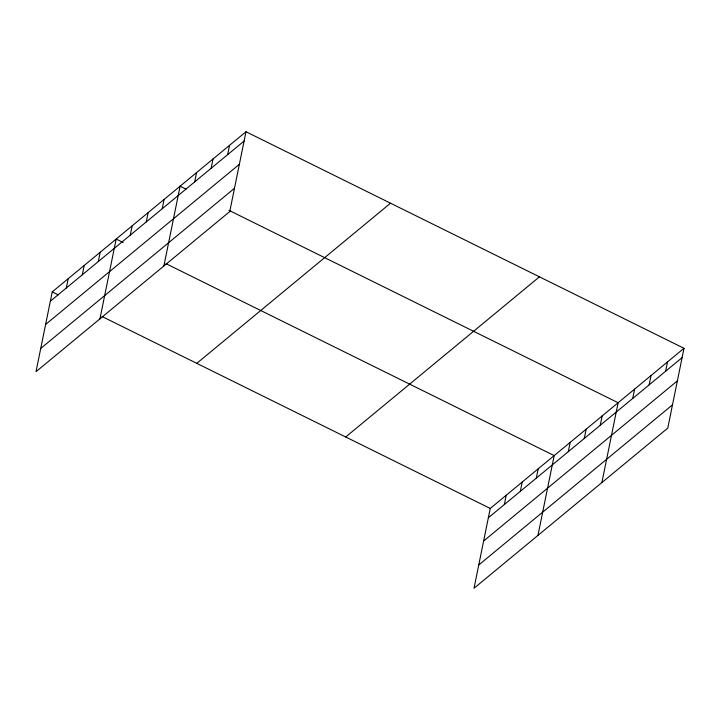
<?xml version="1.0" encoding="UTF-8"?>
<svg xmlns="http://www.w3.org/2000/svg" width="720" height="720" viewBox="0 0 720 720"><rect width="100%" height="100%" fill="white"/><g stroke="black" fill="none" stroke-linecap="round" stroke-linejoin="round"><path stroke-width="1.08" d="M245.988 131.742L52.236 291.888L36 371.7L229.752 211.554L245.988 131.742L684 348.3L667.764 428.112L474.012 588.258L490.248 508.446L684 348.3M66.33 287.991L68.22 278.676M82.314 274.779L84.204 265.464M98.298 261.567L100.188 252.252M99.936 318.852L116.172 239.04L123.156 242.487M130.266 235.143L132.156 225.828M146.25 221.931L148.14 212.616M162.234 208.719L164.124 199.404M163.872 266.004L180.108 186.192L186.093 189.153M194.688 181.899L196.578 172.584M211.149 168.282L213.048 158.967M227.619 154.674L229.518 145.359M504.342 504.549L506.232 495.234M520.326 491.337L522.216 482.022M536.31 478.125L538.2 468.81M537.948 535.41L554.184 455.598L166.014 263.682M568.278 451.701L570.177 442.386M584.262 438.489L586.161 429.174M600.246 425.277L602.145 415.962M601.884 482.562L618.129 402.75L228.96 210.339M632.7 398.457L634.59 389.142M649.17 384.849L651.06 375.525M665.64 371.232L667.53 361.917M50.346 301.203L244.089 141.057M45.612 324.468L239.355 164.322M40.734 348.435L234.477 188.289M196.785 363.348L390.528 203.211M345.708 436.986L539.451 276.84M488.358 517.761L682.101 357.624M483.624 541.026L677.367 380.88M478.746 564.993L672.498 404.847M52.236 291.888L58.221 294.84M102.078 316.53L490.248 508.446"/></g></svg>
